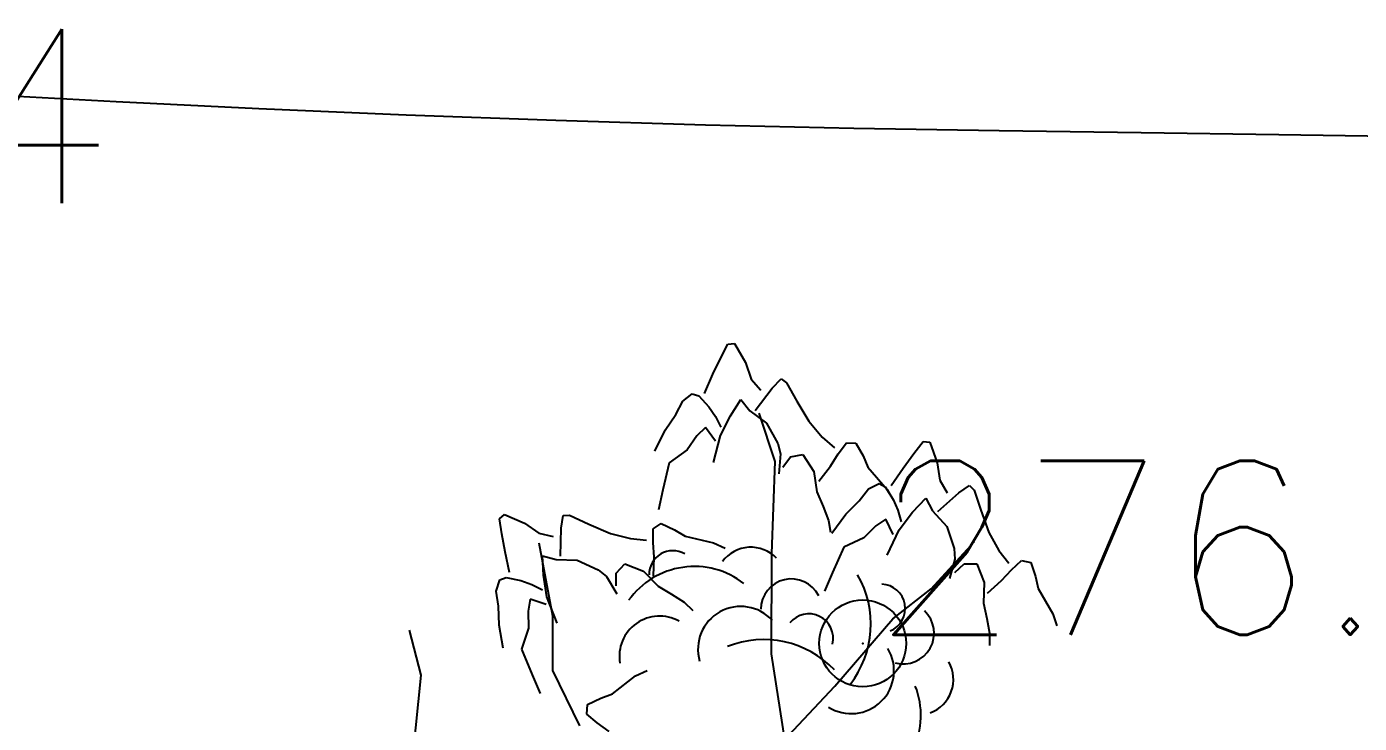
# Model space of a CAD drawing. Header units: millimetres. Extents: x 524954 to 526204, y 9523489 to 9524010.
# Drawn here: x 525864.61 to 525872.28, y 9523688.6 to 9523692.61 of the extents above; entities that cross this region are included whole.
import ezdxf

# ---------------------------------------------------------------- set-up
doc = ezdxf.new("R2010")
doc.units = ezdxf.units.MM
doc.header["$PDMODE"] = 32
doc.header["$PDSIZE"] = 0.5
doc.linetypes.add('ACAD_ISO12W100', pattern=[21, 12, -3, 0, -3, 0, -3])
for name, color, linetype in [('Arbre', 34, 'ACAD_ISO12W100'), ('CN_01_00', 3, 'Continuous'), ('TopoAlt', 3, 'Continuous'), ('TOPOJIS', 7, 'Continuous')]:
    doc.layers.add(name, color=color, linetype=linetype)
doc.styles.add('Simplex 1.0', font='Simplex.shx', dxfattribs={"width": 0.99, "height": 1})

# ---------------------------------------------------------------- blocks, each defined once
blk = doc.blocks.new('TCPOINT M')
at = {"color": 0}
blk.add_point((0, 0), dxfattribs=at)
at = {"layer": 'TopoAlt', "style": 'Simplex 1.0', "width": 0.99}
blk.add_attdef('ALT', (0.15, 0.15), '', height=1, dxfattribs=at)
blk = doc.blocks.new('v088')
at = {"color": 3, "linetype": 'Continuous'}
for p, q in [((-0.0239, 12.3184), (0.0161, 12.3965)), ((0.0161, 12.3965), (0.0546, 12.3999)), ((0.0546, 12.3999), (0.1184, 12.2906)), ((-0.0686, 12.2238), (-0.0239, 12.3184)), ((0.1184, 12.2906), (0.1522, 12.1952)), ((-0.1179, 12.1126), (-0.0686, 12.2238)), ((0.1522, 12.1952), (0.2074, 12.1313)), ((0.1746, 12.0155), (0.2717, 12.1435)), ((0.2717, 12.1435), (0.3242, 12.1966)), ((0.3242, 12.1966), (0.3557, 12.1751)), ((0.3557, 12.1751), (0.415, 12.0689)), ((-0.2828, 11.9912), (-0.2428, 12.0693)), ((-0.2428, 12.0693), (-0.1881, 12.111)), ((-0.1881, 12.111), (-0.1505, 12.0986)), ((-0.1505, 12.0986), (-0.0915, 12.0354)), ((0.0317, 11.9844), (0.0922, 12.0781)), ((0.0922, 12.0781), (0.1437, 12.0135)), ((0.415, 12.0689), (0.4841, 11.9528)), ((-0.344, 11.9013), (-0.2828, 11.9912)), ((-0.0915, 12.0354), (-0.0536, 11.98)), ((-0.0536, 11.98), (-0.0225, 11.9193)), ((-0.0252, 11.8718), (0.0317, 11.9844)), ((0.1437, 12.0135), (0.2395, 11.9416)), ((-0.4033, 11.7804), (-0.344, 11.9013)), ((-0.1123, 11.9179), (-0.1618, 11.8694)), ((-0.0542, 11.8389), (-0.1123, 11.9179)), ((0.2395, 11.9416), (0.3048, 11.8248)), ((0.4841, 11.9528), (0.5601, 11.8616)), ((-0.1618, 11.8694), (-0.2169, 11.7884)), ((-0.066, 11.7153), (-0.0252, 11.8718)), ((0.3048, 11.8248), (0.32, 11.7651)), ((0.5601, 11.8616), (0.6304, 11.8005)), ((0.6527, 11.7656), (0.6994, 11.8293)), ((0.6994, 11.8293), (0.7544, 11.828)), ((0.7544, 11.828), (0.796, 11.7537)), ((1.0886, 11.7676), (1.1424, 11.8368)), ((1.1424, 11.8368), (1.1809, 11.833)), ((1.1809, 11.833), (1.2232, 11.7138)), ((-0.2169, 11.7884), (-0.3202, 11.714)), ((0.32, 11.7651), (0.3106, 11.6498)), ((0.3344, 11.6895), (0.378, 11.7487)), ((0.378, 11.7487), (0.4498, 11.7623)), ((0.4498, 11.7623), (0.5114, 11.6644)), ((0.6075, 11.6944), (0.6527, 11.7656)), ((0.796, 11.7537), (0.824, 11.6885)), ((1.027, 11.683), (1.0886, 11.7676)), ((-0.3202, 11.714), (-0.3572, 11.5582)), ((0.5418, 11.6075), (0.6075, 11.6944)), ((0.824, 11.6885), (0.9344, 11.5607)), ((0.9578, 11.583), (1.027, 11.683)), ((1.2232, 11.7138), (1.2386, 11.6137)), ((0.5114, 11.6644), (0.5299, 11.5465)), ((0.827, 11.5637), (0.8886, 11.5945)), ((0.8886, 11.5945), (0.9232, 11.5753)), ((1.2386, 11.6137), (1.2809, 11.5407)), ((-0.3572, 11.5582), (-0.3824, 11.4437)), ((0.5299, 11.5465), (0.5653, 11.4632)), ((0.7732, 11.4945), (0.827, 11.5637)), ((0.9232, 11.5753), (0.9693, 11.5022)), ((0.9344, 11.5607), (0.97, 11.497)), ((1.2271, 11.433), (1.3463, 11.5407)), ((1.3463, 11.5407), (1.4079, 11.583)), ((1.4079, 11.583), (1.4348, 11.556)), ((1.4348, 11.556), (1.4733, 11.4406)), ((0.5653, 11.4632), (0.5962, 11.3829)), ((0.6962, 11.4176), (0.7732, 11.4945)), ((0.9693, 11.5022), (0.9963, 11.4406)), ((0.9963, 11.4406), (1.0155, 11.3753)), ((1.0809, 11.4291), (1.1578, 11.5099)), ((1.1578, 11.5099), (1.1963, 11.4368)), ((1.1963, 11.4368), (1.2771, 11.3483)), ((1.4733, 11.4406), (1.5194, 11.3137)), ((-1.2987, 11.3921), (-1.2695, 11.4174)), ((-1.2853, 11.3054), (-1.2987, 11.3921)), ((-1.2695, 11.4174), (-1.1537, 11.3664)), ((-1.1537, 11.3664), (-1.0704, 11.3089)), ((-0.9434, 11.3371), (-0.9319, 11.4109)), ((-0.9319, 11.4109), (-0.8938, 11.412)), ((-0.8938, 11.412), (-0.7835, 11.3608)), ((-0.7835, 11.3608), (-0.6595, 11.3072)), ((-0.4126, 11.3334), (-0.3673, 11.3647)), ((-0.3673, 11.3647), (-0.2901, 11.3288)), ((0.5962, 11.3829), (0.6091, 11.3149)), ((0.6155, 11.3099), (0.6962, 11.4176)), ((0.927, 11.3906), (0.8693, 11.3522)), ((0.9693, 11.3022), (0.927, 11.3906)), ((1.004, 11.3291), (1.0809, 11.4291)), ((-1.266, 11.2026), (-1.2853, 11.3054)), ((-1.0704, 11.3089), (-0.9882, 11.2895)), ((-0.9469, 11.1764), (-0.9434, 11.3371)), ((-0.6595, 11.3072), (-0.5444, 11.2779)), ((-0.4131, 11.2545), (-0.4126, 11.3334)), ((-0.2901, 11.3288), (-0.2291, 11.2925)), ((-0.2291, 11.2925), (-0.0648, 11.2537)), ((0.8001, 11.2829), (0.6847, 11.2291)), ((0.8693, 11.3522), (0.8001, 11.2829)), ((0.9347, 11.1829), (1.004, 11.3291)), ((1.2771, 11.3483), (1.3194, 11.2214)), ((1.5194, 11.3137), (1.5771, 11.2099)), ((-0.5444, 11.2779), (-0.4516, 11.2697)), ((-0.4079, 11.1703), (-0.4131, 11.2545)), ((-0.0648, 11.2537), (0.0014, 11.223)), ((0.6847, 11.2291), (0.6193, 11.0829)), ((1.3194, 11.2214), (1.3232, 11.1598)), ((1.5771, 11.2099), (1.6348, 11.1368)), ((-1.2408, 11.0836), (-1.266, 11.2026)), ((-1.0503, 11.1789), (-0.9708, 11.1567)), ((-1.0444, 11.0675), (-1.0503, 11.1789)), ((-0.9708, 11.1567), (-0.851, 11.1547)), ((-0.851, 11.1547), (-0.7296, 11.0984)), ((-0.6257, 11.0796), (-0.5755, 11.1328)), ((-0.5755, 11.1328), (-0.4682, 11.0896)), ((-0.4102, 11.0614), (-0.4079, 11.1703)), ((1.3232, 11.1598), (1.2925, 11.0483)), ((1.3232, 11.0829), (1.3771, 11.1329)), ((1.3771, 11.1329), (1.4502, 11.1329)), ((1.4502, 11.1329), (1.4925, 11.0252)), ((1.6502, 11.0983), (1.7079, 11.1522)), ((1.7079, 11.1522), (1.7617, 11.1406)), ((1.7617, 11.1406), (1.7887, 11.0598)), ((-1.2967, 11.0411), (-1.2589, 11.0531)), ((-1.2589, 11.0531), (-1.1741, 11.0365)), ((-1.0245, 10.9429), (-1.0444, 11.0675)), ((-0.7296, 11.0984), (-0.6822, 11.0589)), ((-0.6822, 11.0589), (-0.6222, 10.96)), ((-0.6263, 11.0061), (-0.6257, 11.0796)), ((-0.4682, 11.0896), (-0.3841, 11.005)), ((0.6193, 11.0829), (0.5731, 10.9752)), ((1.5925, 11.0368), (1.6502, 11.0983)), ((1.7887, 11.0598), (1.8041, 10.9906)), ((-1.3166, 10.9752), (-1.2967, 11.0411)), ((-1.3032, 10.8885), (-1.3166, 10.9752)), ((-1.1741, 11.0365), (-1.1109, 11.0139)), ((-1.1109, 11.0139), (-1.0501, 10.983)), ((-0.3841, 11.005), (-0.3065, 10.9583)), ((1.4925, 11.0252), (1.4886, 10.906)), ((1.5117, 10.9637), (1.5925, 11.0368)), ((1.8041, 10.9906), (1.8887, 10.8444)), ((-1.122, 10.9292), (-1.1336, 10.8608)), ((-1.0286, 10.8992), (-1.122, 10.9292)), ((-0.9657, 10.7922), (-1.0245, 10.9429)), ((-0.3065, 10.9583), (-0.2344, 10.9114)), ((-0.2344, 10.9114), (-0.1841, 10.8638)), ((1.4886, 10.906), (1.5079, 10.8175)), ((-1.3, 10.7798), (-1.3032, 10.8885)), ((-1.1336, 10.8608), (-1.1308, 10.7629)), ((1.8887, 10.8444), (1.9118, 10.7752)), ((-1.2771, 10.6471), (-1.3, 10.7798)), ((-1.1308, 10.7629), (-1.1708, 10.642)), ((1.5079, 10.8175), (1.5233, 10.7329)), ((1.5233, 10.7329), (1.5233, 10.6636)), ((-1.1708, 10.642), (-1.1094, 10.4942)), ((-0.514, 10.4875), (-0.4484, 10.5194)), ((-1.1094, 10.4942), (-1.0628, 10.3867)), ((-0.648, 10.3846), (-0.514, 10.4875)), ((-0.7912, 10.3231), (-0.7146, 10.3603)), ((-0.7146, 10.3603), (-0.648, 10.3846)), ((-0.7957, 10.2682), (-0.7912, 10.3231)), ((-0.7348, 10.218), (-0.7957, 10.2682)), ((-0.6662, 10.1688), (-0.7348, 10.218))]:
    blk.add_line(p, q, dxfattribs=at)
at = {"linetype": 'Continuous'}
for p, q in [((0.2897, 11.7219), (0.1969, 11.9998)), ((0.2697, 11.1929), (0.2897, 11.7219)), ((-0.9914, 10.8307), (-1.0686, 11.252)), ((1.1882, 10.9882), (1.4374, 11.2608)), ((0.2693, 10.6145), (0.2697, 11.1929)), ((0.9679, 10.8157), (1.1882, 10.9882)), ((-0.9911, 10.5198), (-0.9914, 10.8307)), ((-1.7492, 10.4915), (-1.8168, 10.7513)), ((0.6339, 10.4293), (0.9679, 10.8157)), ((0.3448, 10.1217), (0.2693, 10.6145)), ((-0.8352, 10.1996), (-0.9911, 10.5198)), ((-1.8059, 9.9306), (-1.7492, 10.4915)), ((0.3358, 10.1122), (0.6339, 10.4293))]:
    blk.add_line(p, q, dxfattribs=at)
at = {"color": 3, "linetype": 'Continuous'}
for centre, major_axis, start_param, end_param in [((-0.3005, 11.0717), (0.0964, 0.0964), 0.254619, 2.377018), ((0.1501, 11.0237), (0.1445, 0.1445), 6.263619, 7.998733), ((-0.1756, 10.6509), (0.3298, 0.3298), 0.12682, 1.733702), ((0.3829, 10.8698), (-0.1246, 0.1246), 4.396235, 7.060094), ((0.2754, 10.7857), (0.3995, 0.3995), 4.836335, 6.022049), ((0.8987, 10.8757), (0.099, 0.099), 4.31771, 7.031286), ((0.0911, 10.6412), (0.1741, 0.1741), 6.236163, 8.918901), ((-0.3757, 10.5998), (0.1641, 0.1641), 0.282297, 2.520721), ((0.4834, 10.7051), (-0.099, 0.099), 3.680741, 6.394318), ((1.0287, 10.7332), (-0.1246, 0.1246), 2.081137, 4.744996), ((0.2226, 10.1318), (-0.3995, 0.3995), 4.689978, 5.875693), ((0.7276, 10.5169), (-0.1741, 0.1741), 1.793126, 4.475865), ((1.1114, 10.4666), (-0.1445, 0.1445), 2.713295, 4.448408), ((0.6623, 10.2582), (-0.3298, 0.3298), 2.69514, 4.302022)]:
    blk.add_ellipse(centre, major_axis=major_axis, ratio=1, start_param=start_param, end_param=end_param, dxfattribs=at)

msp = doc.modelspace()

# ---------------------------------------------------------------- linework, layer by layer
at = {"layer": 'CN_01_00', "elevation": 277, "flags": 128}
msp.add_lwpolyline([(525859.9538, 9523692.6092), (525860.1284, 9523692.5838), (525860.3172, 9523692.5565), (525860.531, 9523692.5273), (525860.7806, 9523692.4961), (525861.077, 9523692.4628), (525861.4309, 9523692.4273), (525861.8533, 9523692.3895), (525862.355, 9523692.3495), (525862.943, 9523692.3073), (525863.6084, 9523692.2639), (525864.3385, 9523692.2205), (525865.1207, 9523692.1783), (525865.9422, 9523692.1384), (525866.7902, 9523692.102), (525867.6521, 9523692.0704), (525868.5152, 9523692.0446), (525869.3681, 9523692.0254), (525870.2052, 9523692.0111), (525871.0222, 9523691.9998), (525871.8149, 9523691.9893), (525872.579, 9523691.9776)], dxfattribs=at)

# ---------------------------------------------------------------- block references
at = {"layer": 'Arbre'}
msp.add_blockref('v088', (525868.626, 9523678.3854), dxfattribs=at)
at = {"layer": 'TOPOJIS'}
ref = msp.add_blockref('TCPOINT M', (525860.3874, 9523691.5442, 276.74), dxfattribs=at)
ref.add_attrib('ALT', '276.74', (525860.4374, 9523691.5942, 276.74), dxfattribs={"layer": 'TopoAlt', "height": 1, "style": 'Simplex 1.0', "width": 0.99})
ref = msp.add_blockref('TCPOINT M', (525869.4196, 9523689.0603, 276.16), dxfattribs=at)
ref.add_attrib('ALT', '276.16', (525869.4696, 9523689.1103, 276.16), dxfattribs={"layer": 'TopoAlt', "height": 1, "style": 'Simplex 1.0', "width": 0.99})

doc.saveas('drawing.dxf')
